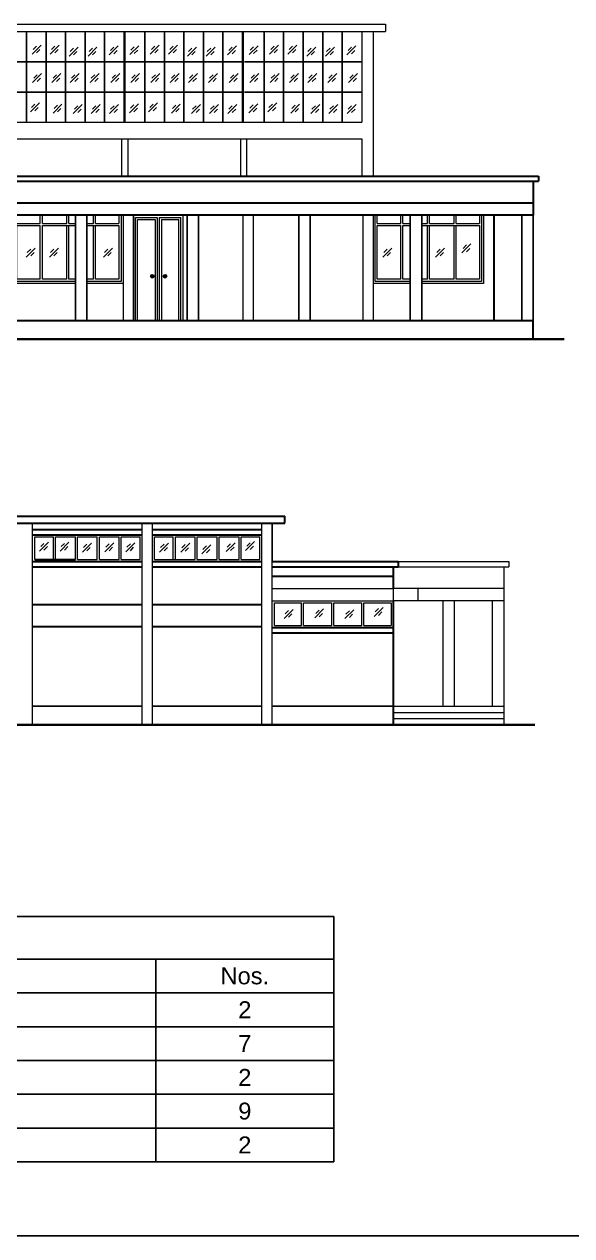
# Model space of a CAD drawing. Header units: inches. Extents: x -6800 to 96653, y -25814 to 17379.
# Drawn here: x -3213 to -2683, y 1431 to 2604 of the extents above; entities that cross this region are included whole.
import ezdxf

# ---------------------------------------------------------------- set-up
doc = ezdxf.new("R2010")
doc.units = ezdxf.units.IN
doc.header["$MEASUREMENT"] = 0
for name, color, linetype, lineweight in [('chajja elev', 4, 'Continuous', 20), ('Col ele', 50, 'Continuous', 25), ('Door ele', 20, 'Continuous', 15), ('ele back', 51, 'Continuous', 15), ('ele front', 30, 'Continuous', 30), ('Glass Panal', 200, 'Continuous', 25), ('Ground level', 210, 'Continuous', 35), ('Opening elevation', 130, 'Continuous', 9), ('Page Format', 7, 'Continuous', 25), ('Stairs', 60, 'Continuous', 13), ('text', 31, 'Continuous', 13), ('Win ele', 211, 'Continuous', 15)]:
    doc.layers.add(name, color=color, linetype=linetype, lineweight=lineweight)
doc.styles.get("Standard").update_dxf_attribs({"font": 'arial.ttf'})

# ---------------------------------------------------------------- blocks, each defined once
blk = doc.blocks.new('*T162')
at = {"layer": 'text', "color": 0, "linetype": 'ByBlock', "lineweight": -2, "transparency": 16777216}
for p, q in [((0, 0), (1097, 0)), ((0, 0), (0, -237.6)), ((1097, 0), (1097, -237.6)), ((0, -41.2), (1097, -41.2)), ((83.2, -41.2), (83.2, -237.6)), ((412.6, -41.2), (412.6, -237.6)), ((528.5, -41.2), (528.5, -237.6)), ((924.8, -41.2), (924.8, -237.6)), ((0, -73.9), (1097, -73.9)), ((0, -106.7), (1097, -106.7)), ((0, -139.4), (1097, -139.4)), ((0, -172.1), (1097, -172.1)), ((0, -204.9), (1097, -204.9)), ((0, -237.6), (1097, -237.6))]:
    blk.add_line(p, q, dxfattribs=at)
at = {"layer": 'text', "color": 0, "transparency": 16777216}
for s, insert, char_height, width, attachment_point in [('Opening Schedual', (548.5, -20.6), 22.729, 1086.049, 5), ('Symbol', (470.6, -57.6), 16.36, 104.974, 5), ('S.N', (41.6, -57.6), 16.36, 72.292, 5), ('Particular', (247.9, -57.6), 16.36, 318.511, 5), ('Sizes', (726.7, -57.6), 16.36, 385.404, 5), ('Nos.', (1010.9, -57.6), 16.36, 161.228, 5), ('Main Door', (247.9, -79.4), 16.36, 318.511, 2), ('MD', (470.6, -79.4), 16.36, 104.974, 2), ('4\'-0" x 8\'-6"', (726.7, -79.4), 16.365, 385.404, 2), ('2', (1010.9, -90.3), 16.4, 161.228, 5), ('1', (41.6, -90.3), 16.4, 72.292, 5), ('2', (41.6, -123), 16.4, 72.292, 5), ('Door', (247.9, -112.1), 16.36, 318.511, 2), ('D1', (470.6, -112.1), 16.36, 104.974, 2), ('3\'-0" x 9\'-0"', (726.7, -112.1), 16.365, 385.404, 2), ('7', (1010.9, -123), 16.4, 161.228, 5), ('3', (41.6, -155.8), 16.4, 72.292, 5), ('Window', (247.9, -144.9), 16.36, 318.511, 2), ('W1', (470.6, -144.9), 16.36, 104.974, 2), ('3\'-6" x 3\'-4"', (726.7, -144.9), 16.365, 385.404, 2), ('2', (1010.9, -155.8), 16.4, 161.228, 5), ('4', (41.6, -188.5), 16.4, 72.292, 5), ('Window', (247.9, -177.6), 16.36, 318.511, 2), ('W2', (470.6, -177.6), 16.36, 104.974, 2), ('8\'-10" x 5\'-6"', (726.7, -177.6), 16.365, 385.404, 2), ('9', (1010.9, -188.5), 16.4, 161.228, 5), ('Window', (247.9, -210.3), 16.36, 318.511, 2), ('W3', (470.6, -210.3), 16.36, 104.974, 2), ('2\'-0" x 5\'-0"', (726.7, -210.3), 16.365, 385.404, 2), ('5', (41.6, -221.2), 16.4, 72.292, 5), ('2', (1010.9, -221.2), 16.4, 161.228, 5)]:
    blk.add_mtext(s, dxfattribs=dict(at, insert=insert, char_height=char_height, width=width, attachment_point=attachment_point))

msp = doc.modelspace()

# ---------------------------------------------------------------- linework, layer by layer
at = {"lineweight": 25, "transparency": 33554687}
for p, q in [((-2972.8, 2121.1), (-2972.8, 2084.1)), ((-3204.8, 1944.1), (-3098.8, 1944.1)), ((-3088.8, 1944.1), (-2982.8, 1944.1)), ((-2972.8, 1944.1), (-2855.8, 1944.1))]:
    msp.add_line(p, q, dxfattribs=at)
at = {"layer": 'chajja elev', "transparency": 33554687}
for p, q in [((-2972.8, 2058.1), (-2855.8, 2058.1)), ((-2855.8, 2058.1), (-2855.8, 2046.1)), ((-2972.8, 2046.1), (-2855.8, 2046.1))]:
    msp.add_line(p, q, dxfattribs=at)
at = {"layer": 'chajja elev', "transparency": 33554585}
for p, q in [((-2831.8, 2058.1), (-2855.8, 2058.1)), ((-2831.8, 2058.1), (-2831.8, 2046.1)), ((-2831.8, 2046.1), (-2855.8, 2046.1))]:
    msp.add_line(p, q, dxfattribs=at)
at = {"layer": 'Col ele', "lineweight": 25, "transparency": 33554687}
for points in [[(-3163.2, 2317.3), (-3163.2, 2419.3)], [(-3152.2, 2419.3), (-3152.2, 2317.3)], [(-3055.2, 2317.3), (-3055.2, 2419.3)], [(-3044.2, 2419.3), (-3044.2, 2317.3)], [(-2947.2, 2317.3), (-2947.2, 2419.3)], [(-2936.2, 2419.3), (-2936.2, 2317.3)], [(-2839.2, 2317.3), (-2839.2, 2419.3)], [(-2828.2, 2419.3), (-2828.2, 2317.3)], [(-2731.2, 2317.3), (-2731.2, 2419.3)], [(-2720.2, 2419.3), (-2720.2, 2317.3)]]:
    msp.add_lwpolyline(points, dxfattribs=at)
at = {"layer": 'Door ele', "transparency": 33554687}
for p, q in [((-3107.2, 2317.3), (-3107.2, 2419.3)), ((-3105.2, 2317.3), (-3105.2, 2417.3)), ((-3105.2, 2417.3), (-3084.2, 2417.3)), ((-3084.2, 2417.3), (-3084.2, 2317.3)), ((-3082.2, 2417.3), (-3061.2, 2417.3)), ((-3082.2, 2417.3), (-3082.2, 2317.3)), ((-3061.2, 2317.3), (-3061.2, 2417.3)), ((-3059.2, 2317.3), (-3059.2, 2419.3)), ((-3103.2, 2317.3), (-3103.2, 2415.3)), ((-3103.2, 2415.3), (-3086.2, 2415.3)), ((-3086.2, 2415.3), (-3086.2, 2317.3)), ((-3080.2, 2415.3), (-3063.2, 2415.3)), ((-3080.2, 2415.3), (-3080.2, 2317.3)), ((-3063.2, 2317.3), (-3063.2, 2415.3))]:
    msp.add_line(p, q, dxfattribs=at)
for centre, radius in [((-3089, 2360.3), 1.71), ((-3089, 2360.3), 0.709), ((-3076.6, 2360.3), 1.71), ((-3076.6, 2360.3), 0.709)]:
    msp.add_circle(centre, radius, dxfattribs=at)
at = {"layer": 'ele back', "transparency": 33554641}
for p, q in [((-3825.2, 2604.3), (-2863.2, 2604.3)), ((-2863.2, 2604.3), (-2863.2, 2597.3)), ((-3825.2, 2597.3), (-2863.2, 2597.3)), ((-3116.2, 2509.3), (-3116.2, 2597.3)), ((-3115.2, 2509.3), (-3115.2, 2597.3)), ((-3001.7, 2509.3), (-3001.7, 2597.3)), ((-3000.7, 2509.3), (-3000.7, 2597.3)), ((-2886.2, 2597.3), (-2886.2, 2509.3)), ((-2875.2, 2597.3), (-2875.2, 2457.3)), ((-3688.7, 2509.3), (-2886.2, 2509.3)), ((-3802.2, 2493.3), (-2886.2, 2493.3)), ((-3118.7, 2493.3), (-3118.7, 2457.3)), ((-3112.7, 2493.3), (-3112.7, 2457.3)), ((-3003.7, 2493.3), (-3003.7, 2457.3)), ((-2997.7, 2493.3), (-2997.7, 2457.3)), ((-2886.2, 2493.3), (-2886.2, 2457.3)), ((-2850.8, 2084.1), (-2743.8, 2084.1)), ((-2850.8, 2079.1), (-2743.8, 2079.1)), ((-2748.8, 2079.1), (-2748.8, 2046.1)), ((-2743.8, 2084.1), (-2743.8, 2079.1)), ((-2748.8, 2058.1), (-2831.8, 2058.1)), ((-2748.8, 2046.1), (-2831.8, 2046.1))]:
    msp.add_line(p, q, dxfattribs=at)
at = {"layer": 'ele front', "transparency": 33554687}
for p, q in [((-4042.2, 2457.3), (-2715.2, 2457.3)), ((-4042.2, 2452.3), (-2715.2, 2452.3)), ((-2720.2, 2452.3), (-2720.2, 2431.3)), ((-2715.2, 2457.3), (-2715.2, 2452.3)), ((-2758.2, 2419.3), (-2758.2, 2317.3)), ((-4037.2, 2317.3), (-2720.2, 2317.3)), ((-2720.2, 2299.3), (-2720.2, 2317.3)), ((-3922.8, 2128.1), (-2960.8, 2128.1)), ((-2960.8, 2121.1), (-2960.8, 2128.1)), ((-3922.8, 2121.1), (-2960.8, 2121.1)), ((-3204.8, 2115.1), (-3098.8, 2115.1)), ((-3088.8, 2115.1), (-2982.8, 2115.1)), ((-3204.8, 2110.1), (-3098.8, 2110.1)), ((-3088.8, 2110.1), (-2982.8, 2110.1)), ((-3204.8, 2084.1), (-3098.8, 2084.1)), ((-3204.8, 2079.1), (-3098.8, 2079.1)), ((-3202.8, 2086.1), (-3163.4, 2086.1)), ((-3088.8, 2084.1), (-2982.8, 2084.1)), ((-3088.8, 2079.1), (-2982.8, 2079.1)), ((-2972.8, 2084.1), (-2850.8, 2084.1)), ((-2972.8, 2079.1), (-2850.8, 2079.1)), ((-2855.8, 2079.1), (-2855.8, 2058.1)), ((-2850.8, 2084.1), (-2850.8, 2079.1)), ((-2972.8, 2070.1), (-2855.8, 2070.1)), ((-3204.8, 2042.5), (-3098.8, 2042.5)), ((-3088.8, 2042.5), (-2982.8, 2042.5)), ((-2855.8, 2046.1), (-2855.8, 1926.1)), ((-3204.8, 2021.1), (-3098.8, 2021.1)), ((-3088.8, 2021.1), (-2982.8, 2021.1)), ((-2972.8, 2020.1), (-2855.8, 2020.1)), ((-2972.8, 2015.1), (-2855.8, 2015.1))]:
    msp.add_line(p, q, dxfattribs=at)
msp.add_lwpolyline([(-4037.2, 2431.3), (-2720.2, 2431.3), (-2720.2, 2419.3), (-4037.2, 2419.3)], close=True, dxfattribs=at)
at = {"layer": 'Glass Panal', "lineweight": 25, "transparency": 33554687}
for p, q in [((-3210.7, 2509.3), (-3210.7, 2597.3)), ((-3191.8, 2509.3), (-3191.8, 2597.3)), ((-3172.9, 2509.3), (-3172.9, 2597.3)), ((-3154, 2509.3), (-3154, 2597.3)), ((-3135.1, 2509.3), (-3135.1, 2597.3)), ((-3096.2, 2509.3), (-3096.2, 2597.3)), ((-3077.3, 2509.3), (-3077.3, 2597.3)), ((-3058.4, 2509.3), (-3058.4, 2597.3)), ((-3039.5, 2509.3), (-3039.5, 2597.3)), ((-3020.6, 2509.3), (-3020.6, 2597.3)), ((-2980.7, 2509.3), (-2980.7, 2597.3)), ((-2961.8, 2509.3), (-2961.8, 2597.3)), ((-2942.9, 2509.3), (-2942.9, 2597.3)), ((-2924, 2509.3), (-2924, 2597.3)), ((-2905.1, 2509.3), (-2905.1, 2597.3)), ((-3229.7, 2567.9), (-3116.2, 2567.9)), ((-3115.2, 2567.9), (-3001.7, 2567.9)), ((-2999.7, 2567.9), (-2886.2, 2567.9)), ((-3229.7, 2538.6), (-3116.2, 2538.6)), ((-3115.2, 2538.6), (-3001.7, 2538.6)), ((-2999.7, 2538.6), (-2886.2, 2538.6))]:
    msp.add_line(p, q, dxfattribs=at)
at = {"layer": 'Ground level', "transparency": 33554687}
for p, q in [((-2690.2, 2299.3), (-4067.2, 2299.3)), ((-4027.8, 1926.1), (-2855.8, 1926.1))]:
    msp.add_line(p, q, dxfattribs=at)
at = {"layer": 'Ground level'}
for p, q in [((-2855.8, 1926.1), (-2748.8, 1926.1)), ((-2748.8, 1926.1), (-2718.8, 1926.1))]:
    msp.add_line(p, q, dxfattribs=at)
at = {"layer": 'Opening elevation', "lineweight": 5, "transparency": 33554526}
for p, q in [((-3205.4, 2575.4), (-3196.7, 2584.1)), ((-3204.3, 2579.7), (-3201.1, 2583)), ((-3187.7, 2575.4), (-3179, 2584.1)), ((-3186.6, 2579.7), (-3183.4, 2583)), ((-3169.5, 2573.5), (-3160.8, 2582.2)), ((-3168.4, 2577.9), (-3165.1, 2581.1)), ((-3151.2, 2573.5), (-3142.6, 2582.2)), ((-3150.2, 2577.9), (-3146.9, 2581.1)), ((-3130.6, 2574.6), (-3121.9, 2583.3)), ((-3129.5, 2578.9), (-3126.2, 2582.2)), ((-3110.7, 2574.9), (-3102.1, 2583.5)), ((-3109.7, 2579.2), (-3106.4, 2582.5)), ((-3090.9, 2575.4), (-3082.2, 2584.1)), ((-3089.8, 2579.7), (-3086.6, 2583)), ((-3073.2, 2575.4), (-3064.5, 2584.1)), ((-3072.1, 2579.7), (-3068.9, 2583)), ((-3055, 2573.5), (-3046.3, 2582.2)), ((-3053.9, 2577.9), (-3050.6, 2581.1)), ((-3036.7, 2573.5), (-3028.1, 2582.2)), ((-3035.7, 2577.9), (-3032.4, 2581.1)), ((-3016.1, 2574.6), (-3007.4, 2583.3)), ((-3015, 2578.9), (-3011.7, 2582.2)), ((-2995.2, 2574.9), (-2986.6, 2583.5)), ((-2994.2, 2579.2), (-2990.9, 2582.5)), ((-2975.4, 2575.4), (-2966.7, 2584.1)), ((-2974.3, 2579.7), (-2971.1, 2583)), ((-2957.7, 2575.4), (-2949, 2584.1)), ((-2956.6, 2579.7), (-2953.4, 2583)), ((-2939.5, 2573.5), (-2930.8, 2582.2)), ((-2938.4, 2577.9), (-2935.1, 2581.1)), ((-2921.2, 2573.5), (-2912.6, 2582.2)), ((-2920.2, 2577.9), (-2916.9, 2581.1)), ((-2900.6, 2574.6), (-2891.9, 2583.3)), ((-2899.5, 2578.9), (-2896.2, 2582.2)), ((-3201.1, 2576.5), (-3197.8, 2579.7)), ((-3183.4, 2576.5), (-3180.1, 2579.7)), ((-3165.1, 2574.6), (-3161.9, 2577.9)), ((-3146.9, 2574.6), (-3143.6, 2577.9)), ((-3126.2, 2575.7), (-3123, 2578.9)), ((-3106.4, 2575.9), (-3103.1, 2579.2)), ((-3086.6, 2576.5), (-3083.3, 2579.7)), ((-3068.9, 2576.5), (-3065.6, 2579.7)), ((-3050.6, 2574.6), (-3047.4, 2577.9)), ((-3032.4, 2574.6), (-3029.1, 2577.9)), ((-3011.7, 2575.7), (-3008.5, 2578.9)), ((-2990.9, 2575.9), (-2987.6, 2579.2)), ((-2971.1, 2576.5), (-2967.8, 2579.7)), ((-2953.4, 2576.5), (-2950.1, 2579.7)), ((-2935.1, 2574.6), (-2931.9, 2577.9)), ((-2916.9, 2574.6), (-2913.6, 2577.9)), ((-2896.2, 2575.7), (-2893, 2578.9)), ((-3204.9, 2547.8), (-3196.2, 2556.5)), ((-3203.8, 2552.1), (-3200.5, 2555.4)), ((-3200.5, 2548.9), (-3197.3, 2552.1)), ((-3186.1, 2547.8), (-3177.4, 2556.5)), ((-3185, 2552.1), (-3181.7, 2555.4)), ((-3181.7, 2548.9), (-3178.5, 2552.1)), ((-3168.4, 2547.8), (-3159.7, 2556.5)), ((-3167.3, 2552.1), (-3164.1, 2555.4)), ((-3164.1, 2548.9), (-3160.8, 2552.1)), ((-3149.1, 2547.8), (-3140.4, 2556.5)), ((-3148, 2552.1), (-3144.7, 2555.4)), ((-3144.7, 2548.9), (-3141.5, 2552.1)), ((-3129, 2547.8), (-3120.3, 2556.5)), ((-3127.9, 2552.1), (-3124.6, 2555.4)), ((-3124.6, 2548.9), (-3121.4, 2552.1)), ((-3109.9, 2547.8), (-3101.3, 2556.5)), ((-3108.9, 2552.1), (-3105.6, 2555.4)), ((-3105.6, 2548.9), (-3102.3, 2552.1)), ((-3090.4, 2547.8), (-3081.7, 2556.5)), ((-3089.3, 2552.1), (-3086, 2555.4)), ((-3086, 2548.9), (-3082.8, 2552.1)), ((-3071.6, 2547.8), (-3062.9, 2556.5)), ((-3070.5, 2552.1), (-3067.2, 2555.4)), ((-3067.2, 2548.9), (-3064, 2552.1)), ((-3053.9, 2547.8), (-3045.2, 2556.5)), ((-3052.8, 2552.1), (-3049.6, 2555.4)), ((-3049.6, 2548.9), (-3046.3, 2552.1)), ((-3034.6, 2547.8), (-3025.9, 2556.5)), ((-3033.5, 2552.1), (-3030.2, 2555.4)), ((-3030.2, 2548.9), (-3027, 2552.1)), ((-3014.5, 2547.8), (-3005.8, 2556.5)), ((-3013.4, 2552.1), (-3010.1, 2555.4)), ((-3010.1, 2548.9), (-3006.9, 2552.1)), ((-2994.4, 2547.8), (-2985.8, 2556.5)), ((-2993.4, 2552.1), (-2990.1, 2555.4)), ((-2990.1, 2548.9), (-2986.8, 2552.1)), ((-2974.9, 2547.8), (-2966.2, 2556.5)), ((-2973.8, 2552.1), (-2970.5, 2555.4)), ((-2970.5, 2548.9), (-2967.3, 2552.1)), ((-2956.1, 2547.8), (-2947.4, 2556.5)), ((-2955, 2552.1), (-2951.7, 2555.4)), ((-2951.7, 2548.9), (-2948.5, 2552.1)), ((-2938.4, 2547.8), (-2929.7, 2556.5)), ((-2937.3, 2552.1), (-2934.1, 2555.4)), ((-2934.1, 2548.9), (-2930.8, 2552.1)), ((-2919.1, 2547.8), (-2910.4, 2556.5)), ((-2918, 2552.1), (-2914.7, 2555.4)), ((-2914.7, 2548.9), (-2911.5, 2552.1)), ((-2899, 2547.8), (-2890.3, 2556.5)), ((-2897.9, 2552.1), (-2894.6, 2555.4)), ((-2894.6, 2548.9), (-2891.4, 2552.1)), ((-3207, 2519.4), (-3198.3, 2528.1)), ((-3206, 2523.7), (-3202.7, 2527)), ((-3202.7, 2520.5), (-3199.4, 2523.7)), ((-3185, 2518.3), (-3176.4, 2527)), ((-3184, 2522.6), (-3180.7, 2525.9)), ((-3180.7, 2519.4), (-3177.4, 2522.6)), ((-3165.5, 2517.8), (-3156.8, 2526.4)), ((-3164.4, 2522.1), (-3161.1, 2525.4)), ((-3161.1, 2518.8), (-3157.9, 2522.1)), ((-3148, 2517.8), (-3139.4, 2526.4)), ((-3147, 2522.1), (-3143.7, 2525.4)), ((-3143.7, 2518.8), (-3140.4, 2522.1)), ((-3130.3, 2517.8), (-3121.7, 2526.4)), ((-3129.3, 2522.1), (-3126, 2525.4)), ((-3126, 2518.8), (-3122.7, 2522.1)), ((-3111, 2518.6), (-3102.4, 2527.3)), ((-3110, 2522.9), (-3106.7, 2526.2)), ((-3106.7, 2519.6), (-3103.4, 2522.9)), ((-3092.5, 2519.4), (-3083.8, 2528.1)), ((-3091.5, 2523.7), (-3088.2, 2527)), ((-3088.2, 2520.5), (-3084.9, 2523.7)), ((-3070.5, 2518.3), (-3061.9, 2527)), ((-3069.5, 2522.6), (-3066.2, 2525.9)), ((-3066.2, 2519.4), (-3062.9, 2522.6)), ((-3051, 2517.8), (-3042.3, 2526.4)), ((-3049.9, 2522.1), (-3046.6, 2525.4)), ((-3046.6, 2518.8), (-3043.4, 2522.1)), ((-3033.5, 2517.8), (-3024.9, 2526.4)), ((-3032.5, 2522.1), (-3029.2, 2525.4)), ((-3029.2, 2518.8), (-3025.9, 2522.1)), ((-3015.8, 2517.8), (-3007.2, 2526.4)), ((-3014.8, 2522.1), (-3011.5, 2525.4)), ((-3011.5, 2518.8), (-3008.2, 2522.1)), ((-2995.5, 2518.6), (-2986.9, 2527.3)), ((-2994.5, 2522.9), (-2991.2, 2526.2)), ((-2991.2, 2519.6), (-2987.9, 2522.9)), ((-2977, 2519.4), (-2968.3, 2528.1)), ((-2976, 2523.7), (-2972.7, 2527)), ((-2972.7, 2520.5), (-2969.4, 2523.7)), ((-2955, 2518.3), (-2946.4, 2527)), ((-2954, 2522.6), (-2950.7, 2525.9)), ((-2950.7, 2519.4), (-2947.4, 2522.6)), ((-2935.5, 2517.8), (-2926.8, 2526.4)), ((-2934.4, 2522.1), (-2931.1, 2525.4)), ((-2931.1, 2518.8), (-2927.9, 2522.1)), ((-2918, 2517.8), (-2909.4, 2526.4)), ((-2917, 2522.1), (-2913.7, 2525.4)), ((-2913.7, 2518.8), (-2910.4, 2522.1)), ((-2900.3, 2517.8), (-2891.7, 2526.4)), ((-2899.3, 2522.1), (-2896, 2525.4)), ((-2896, 2518.8), (-2892.7, 2522.1)), ((-3211, 2378.9), (-3202.4, 2387.6)), ((-3210, 2383.3), (-3206.7, 2386.5)), ((-3206.7, 2380), (-3203.4, 2383.3)), ((-3188.5, 2378.9), (-3179.9, 2387.6)), ((-3187.5, 2383.3), (-3184.2, 2386.5)), ((-3184.2, 2380), (-3180.9, 2383.3)), ((-3136.3, 2378.9), (-3127.6, 2387.6)), ((-3135.2, 2383.3), (-3131.9, 2386.5)), ((-3131.9, 2380), (-3128.7, 2383.3)), ((-2865.9, 2378.9), (-2857.2, 2387.6)), ((-2864.8, 2383.3), (-2861.5, 2386.5)), ((-2861.5, 2380), (-2858.3, 2383.3)), ((-2814.7, 2378.9), (-2806, 2387.6)), ((-2813.6, 2383.3), (-2810.3, 2386.5)), ((-2810.3, 2380), (-2807.1, 2383.3)), ((-2789.2, 2383), (-2780.5, 2391.6)), ((-2788.1, 2387.3), (-2784.9, 2390.6)), ((-2784.9, 2384), (-2781.6, 2387.3)), ((-3198.1, 2094.1), (-3189.4, 2102.8)), ((-3197, 2098.5), (-3193.8, 2101.7)), ((-3178.3, 2094.1), (-3169.7, 2102.8)), ((-3177.3, 2098.5), (-3174, 2101.7)), ((-3156.6, 2093.3), (-3147.9, 2102)), ((-3155.5, 2097.6), (-3152.3, 2100.9)), ((-3135, 2093.5), (-3126.3, 2102.2)), ((-3133.9, 2097.9), (-3130.7, 2101.1)), ((-3114.6, 2093.5), (-3105.9, 2102.2)), ((-3113.5, 2097.9), (-3110.2, 2101.1)), ((-3082, 2093.3), (-3073.3, 2102)), ((-3080.9, 2097.7), (-3077.6, 2100.9)), ((-3061.4, 2093.1), (-3052.7, 2101.8)), ((-3060.3, 2097.5), (-3057.1, 2100.7)), ((-3040.9, 2091.6), (-3032.3, 2100.2)), ((-3017.4, 2093.7), (-3008.8, 2102.3)), ((-3016.4, 2098), (-3013.1, 2101.3)), ((-2998.7, 2094.7), (-2990, 2103.4)), ((-2997.6, 2099), (-2994.3, 2102.3)), ((-3193.8, 2095.2), (-3190.5, 2098.5)), ((-3174, 2095.2), (-3170.7, 2098.5)), ((-3152.3, 2094.4), (-3149, 2097.6)), ((-3130.7, 2094.6), (-3127.4, 2097.9)), ((-3110.2, 2094.6), (-3107, 2097.9)), ((-3077.6, 2094.4), (-3074.4, 2097.7)), ((-3057.1, 2094.2), (-3053.8, 2097.5)), ((-3039.9, 2095.9), (-3036.6, 2099.2)), ((-3036.6, 2092.6), (-3033.3, 2095.9)), ((-3013.1, 2094.7), (-3009.8, 2098)), ((-2994.3, 2095.8), (-2991, 2099)), ((-2961.4, 2029.1), (-2952.7, 2037.8)), ((-2960.3, 2033.4), (-2957, 2036.7)), ((-2957, 2030.2), (-2953.8, 2033.4)), ((-2931.7, 2029.5), (-2923.1, 2038.2)), ((-2930.7, 2033.8), (-2927.4, 2037.1)), ((-2927.4, 2030.6), (-2924.1, 2033.8)), ((-2902.6, 2028.9), (-2893.9, 2037.5)), ((-2901.5, 2033.2), (-2898.2, 2036.5)), ((-2898.2, 2029.9), (-2895, 2033.2)), ((-2874.3, 2031), (-2865.6, 2039.6)), ((-2873.2, 2035.3), (-2869.9, 2038.6)), ((-2869.9, 2032), (-2866.7, 2035.3))]:
    msp.add_line(p, q, dxfattribs=at)
at = {"layer": 'Page Format'}
msp.add_line((-910.3, 1431.4), (-4087.9, 1431.4), dxfattribs=at)
at = {"layer": 'Stairs'}
for p, q in [((-2855.8, 1944.1), (-2748.8, 1944.1)), ((-2855.8, 1938.1), (-2748.8, 1938.1)), ((-2748.8, 1944.1), (-2748.8, 1926.1)), ((-2855.8, 1932.1), (-2748.8, 1932.1))]:
    msp.add_line(p, q, dxfattribs=at)
at = {"layer": 'Win ele'}
for p, q in [((-3197.4, 2411.3), (-3197.4, 2419.3)), ((-3195.4, 2411.3), (-3195.4, 2419.3)), ((-3171.7, 2411.3), (-3171.7, 2419.3)), ((-3169.7, 2411.3), (-3169.7, 2419.3)), ((-3145.9, 2411.3), (-3145.9, 2419.3)), ((-3143.9, 2411.3), (-3143.9, 2419.3)), ((-2848.4, 2411.3), (-2848.4, 2419.3)), ((-2846.4, 2411.3), (-2846.4, 2419.3)), ((-2822.7, 2411.3), (-2822.7, 2419.3)), ((-2820.7, 2411.3), (-2820.7, 2419.3)), ((-2796.9, 2411.3), (-2796.9, 2419.3)), ((-2794.9, 2411.3), (-2794.9, 2419.3)), ((-3220.2, 2411.3), (-3197.4, 2411.3)), ((-3220.2, 2409.3), (-3197.4, 2409.3)), ((-3197.4, 2357.3), (-3197.4, 2409.3)), ((-3195.4, 2411.3), (-3171.7, 2411.3)), ((-3195.4, 2409.3), (-3163.2, 2409.3)), ((-3195.4, 2357.3), (-3195.4, 2409.3)), ((-3171.7, 2357.3), (-3171.7, 2409.3)), ((-3169.7, 2411.3), (-3163.2, 2411.3)), ((-3169.7, 2357.3), (-3169.7, 2409.3)), ((-3152.2, 2411.3), (-3145.9, 2411.3)), ((-3152.2, 2409.3), (-3121.2, 2409.3)), ((-3145.9, 2357.3), (-3145.9, 2409.3)), ((-3143.9, 2411.3), (-3121.2, 2411.3)), ((-3143.9, 2357.3), (-3143.9, 2409.3)), ((-2871.2, 2411.3), (-2848.4, 2411.3)), ((-2871.2, 2409.3), (-2848.4, 2409.3)), ((-2848.4, 2357.3), (-2848.4, 2409.3)), ((-2846.4, 2411.3), (-2839.2, 2411.3)), ((-2846.4, 2409.3), (-2839.2, 2409.3)), ((-2846.4, 2357.3), (-2846.4, 2409.3)), ((-2828.2, 2411.3), (-2822.7, 2411.3)), ((-2828.2, 2409.3), (-2772.2, 2409.3)), ((-2822.7, 2357.3), (-2822.7, 2409.3)), ((-2820.7, 2411.3), (-2796.9, 2411.3)), ((-2820.7, 2357.3), (-2820.7, 2409.3)), ((-2796.9, 2357.3), (-2796.9, 2409.3)), ((-2794.9, 2411.3), (-2772.2, 2411.3)), ((-2794.9, 2357.3), (-2794.9, 2409.3)), ((-3202.8, 2108.1), (-3184.6, 2108.1)), ((-3202.8, 2086.1), (-3202.8, 2108.1)), ((-3184.6, 2086.1), (-3184.6, 2108.1)), ((-3182.6, 2108.1), (-3163.4, 2108.1)), ((-3182.6, 2086.1), (-3182.6, 2108.1)), ((-3163.4, 2086.1), (-3163.4, 2108.1)), ((-3161.4, 2108.1), (-3142.2, 2108.1)), ((-3161.4, 2086.1), (-3161.4, 2108.1)), ((-3142.2, 2086.1), (-3142.2, 2108.1)), ((-3140.2, 2108.1), (-3121, 2108.1)), ((-3140.2, 2086.1), (-3140.2, 2108.1)), ((-3121, 2086.1), (-3121, 2108.1)), ((-3119, 2108.1), (-3100.8, 2108.1)), ((-3119, 2086.1), (-3119, 2108.1)), ((-3100.8, 2086.1), (-3100.8, 2108.1)), ((-3086.8, 2108.1), (-3068.6, 2108.1)), ((-3086.8, 2086.1), (-3086.8, 2108.1)), ((-3068.6, 2086.1), (-3068.6, 2108.1)), ((-3066.6, 2108.1), (-3047.4, 2108.1)), ((-3066.6, 2086.1), (-3066.6, 2108.1)), ((-3047.4, 2086.1), (-3047.4, 2108.1)), ((-3045.4, 2108.1), (-3026.2, 2108.1)), ((-3045.4, 2086.1), (-3045.4, 2108.1)), ((-3026.2, 2086.1), (-3026.2, 2108.1)), ((-3024.2, 2108.1), (-3005, 2108.1)), ((-3024.2, 2086.1), (-3024.2, 2108.1)), ((-3005, 2086.1), (-3005, 2108.1)), ((-3003, 2108.1), (-2984.8, 2108.1)), ((-3003, 2086.1), (-3003, 2108.1)), ((-2984.8, 2086.1), (-2984.8, 2108.1)), ((-3161.4, 2086.1), (-3142.2, 2086.1)), ((-3140.2, 2086.1), (-3121, 2086.1)), ((-3119, 2086.1), (-3100.8, 2086.1)), ((-3086.8, 2086.1), (-3047.4, 2086.1)), ((-3045.4, 2086.1), (-3026.2, 2086.1)), ((-3024.2, 2086.1), (-3005, 2086.1)), ((-3003, 2086.1), (-2984.8, 2086.1)), ((-2970.8, 2044.1), (-2944.6, 2044.1)), ((-2970.8, 2022.1), (-2970.8, 2044.1)), ((-2944.6, 2022.1), (-2944.6, 2044.1)), ((-2942.6, 2044.1), (-2915.3, 2044.1)), ((-2942.6, 2022.1), (-2942.6, 2044.1)), ((-2915.3, 2022.1), (-2915.3, 2044.1)), ((-2913.3, 2044.1), (-2886.1, 2044.1)), ((-2913.3, 2022.1), (-2913.3, 2044.1)), ((-2886.1, 2022.1), (-2886.1, 2044.1)), ((-2884.1, 2044.1), (-2857.8, 2044.1)), ((-2884.1, 2022.1), (-2884.1, 2044.1)), ((-2857.8, 2044.1), (-2857.8, 2022.1)), ((-2970.8, 2022.1), (-2944.6, 2022.1)), ((-2942.6, 2022.1), (-2915.3, 2022.1)), ((-2913.3, 2022.1), (-2886.1, 2022.1)), ((-2884.1, 2022.1), (-2857.8, 2022.1))]:
    msp.add_line(p, q, dxfattribs=at)
at = {"layer": 'Win ele', "transparency": 33554526}
for p, q in [((-3117.2, 2419.3), (-3117.2, 2317.3)), ((-3107.2, 2419.3), (-3107.2, 2317.3)), ((-3001.2, 2419.3), (-3001.2, 2317.3)), ((-2991.2, 2419.3), (-2991.2, 2317.3)), ((-2885.2, 2419.3), (-2885.2, 2317.3)), ((-2875.2, 2419.3), (-2875.2, 2317.3)), ((-3204.8, 1926.1), (-3204.8, 2121.1)), ((-3098.8, 1926.1), (-3098.8, 2121.1)), ((-3088.8, 1926.1), (-3088.8, 2121.1)), ((-2982.8, 1926.1), (-2982.8, 2121.1)), ((-2972.8, 2058.1), (-2972.8, 2121.1)), ((-2972.8, 2046.1), (-2972.8, 2058.1)), ((-2972.8, 1926.1), (-2972.8, 2046.1)), ((-2807.8, 2046.1), (-2807.8, 1944.1)), ((-2796.8, 2046.1), (-2796.8, 1944.1)), ((-2759.8, 2046.1), (-2759.8, 1944.1)), ((-2748.8, 2046.1), (-2748.8, 1944.1))]:
    msp.add_line(p, q, dxfattribs=at)
at = {"layer": 'Win ele'}
for points in [[(-3163.2, 2355.3), (-3222.2, 2355.3), (-3222.2, 2419.3)], [(-3119.2, 2419.3), (-3119.2, 2355.3), (-3152.2, 2355.3)], [(-3121.2, 2419.3), (-3121.2, 2411.3)], [(-2839.2, 2355.3), (-2873.2, 2355.3), (-2873.2, 2419.3)], [(-2871.2, 2411.3), (-2871.2, 2419.3)], [(-2768.2, 2419.3), (-2768.2, 2353.3), (-2828.2, 2353.3)], [(-2770.2, 2419.3), (-2770.2, 2355.3), (-2828.2, 2355.3)], [(-2772.2, 2419.3), (-2772.2, 2411.3)], [(-3197.4, 2357.3), (-3220.2, 2357.3), (-3220.2, 2409.3)], [(-3121.2, 2409.3), (-3121.2, 2357.3), (-3143.9, 2357.3)], [(-2848.4, 2357.3), (-2871.2, 2357.3), (-2871.2, 2409.3)], [(-2772.2, 2409.3), (-2772.2, 2357.3), (-2794.9, 2357.3)], [(-3163.2, 2353.3), (-3223.2, 2353.3)], [(-3171.7, 2357.3), (-3195.4, 2357.3)], [(-3163.2, 2357.3), (-3169.7, 2357.3)], [(-3145.9, 2357.3), (-3152.2, 2357.3)], [(-3117.2, 2353.3), (-3152.2, 2353.3)], [(-2839.2, 2353.3), (-2875.2, 2353.3)], [(-2839.2, 2357.3), (-2846.4, 2357.3)], [(-2822.7, 2357.3), (-2828.2, 2357.3)], [(-2796.9, 2357.3), (-2820.7, 2357.3)]]:
    msp.add_lwpolyline(points, dxfattribs=at)

# ---------------------------------------------------------------- block references
msp.add_blockref('*T162', (-4010.3, 1740.5))

doc.saveas('drawing.dxf')
